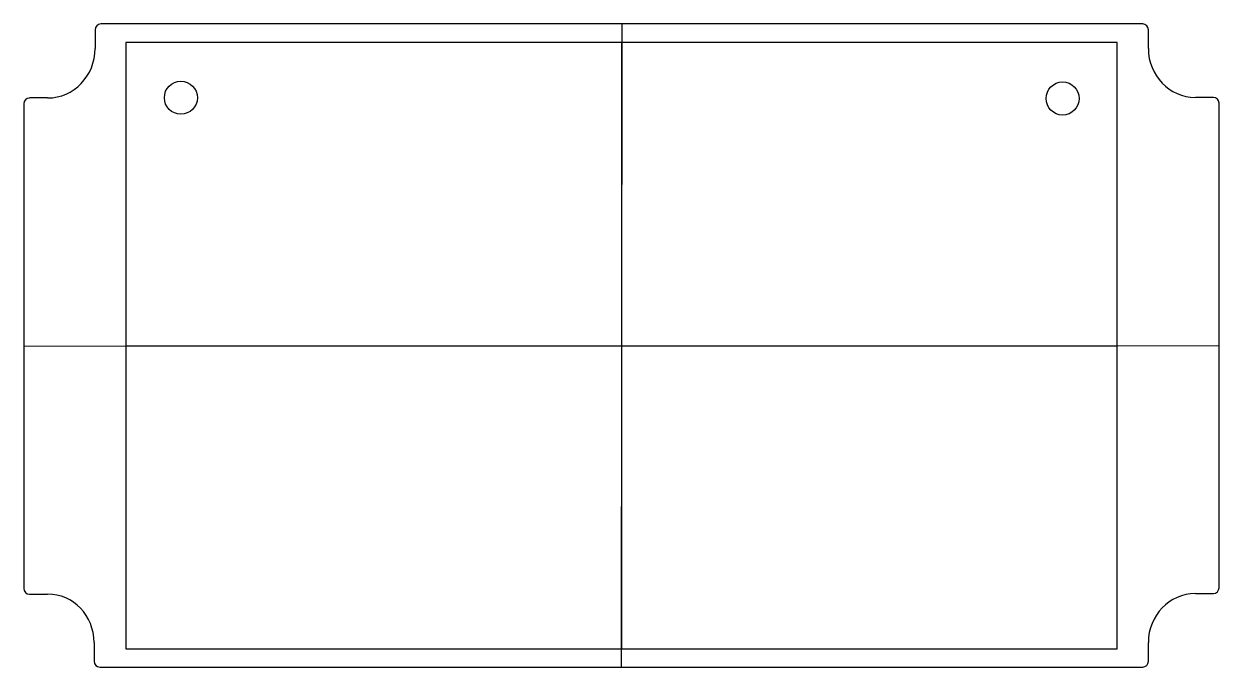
# Model space of a CAD drawing. Header units: millimetres. Extents: x -65 to 43, y -11 to 47.
import ezdxf

# ---------------------------------------------------------------- set-up
doc = ezdxf.new("R2010")
doc.units = ezdxf.units.MM
doc.layers.get('0').update_dxf_attribs({"linetype": 'CONTINUOUS'})

msp = doc.modelspace()

# ---------------------------------------------------------------- linework, layer by layer
for p, q in [((36.52, 47.13), (-58.06, 47.13)), ((-10.77, 47.13), (-10.82, -11.22)), ((-58.57, 46.6), (-58.57, 44.89)), ((37.04, 44.89), (37.04, 46.6)), ((-10.79, 45.43), (-10.79, -9.57)), ((-62.89, 40.41), (-64.53, 40.41)), ((42.94, 40.46), (41.3, 40.46)), ((-65.04, 39.88), (-65.04, -4.08)), ((43.46, -4.02), (43.46, 39.93)), ((-65.04, 17.9), (43.46, 17.95)), ((-55.79, 17.93), (34.21, 17.93)), ((-64.53, -4.61), (-62.89, -4.61)), ((41.3, -4.56), (42.94, -4.56)), ((-58.67, -8.98), (-58.67, -10.69)), ((37.04, -10.69), (37.04, -8.98)), ((-58.16, -11.22), (36.52, -11.22))]:
    msp.add_line(p, q)
msp.add_lwpolyline([(34.21, 45.43), (-55.79, 45.43), (-55.79, -9.57), (34.21, -9.57)], close=True)
for centre in [(-50.79, 40.43), (29.25, 40.36)]:
    msp.add_circle(centre, 1.5)
for centre, major_axis, ratio, start_param, end_param in [((-58.06, 46.59), (-0.005, 0.533), 0.962832, 6.274477, 7.844589), ((36.52, 46.59), (-0.005, -0.533), 0.962832, 1.580189, 3.1503), ((-62.89, 44.89), (0, 4.48), 0.962838, 3.141593, 4.712389), ((41.3, 44.89), (0, -4.43), 0.962838, 4.712389, 6.283185), ((-64.53, 39.87), (-0.005, 0.533), 0.962832, 6.274477, 7.844589), ((42.94, 39.93), (-0.005, -0.533), 0.962832, 1.580189, 3.1503), ((-64.53, -4.08), (0.005, 0.533), 0.962832, 1.580189, 3.1503), ((42.94, -4.02), (0.005, -0.533), 0.962832, 6.274477, 7.844589), ((-62.89, -8.98), (0, 4.38), 0.962838, 4.712389, 6.283185), ((41.3, -8.98), (0, -4.43), 0.962838, 3.141593, 4.712389), ((-58.16, -10.69), (0.005, 0.533), 0.962832, 1.580189, 3.1503), ((36.52, -10.69), (0.005, -0.533), 0.962832, 6.274477, 7.844589)]:
    msp.add_ellipse(centre, major_axis=major_axis, ratio=ratio, start_param=start_param, end_param=end_param)

doc.saveas('drawing.dxf')
